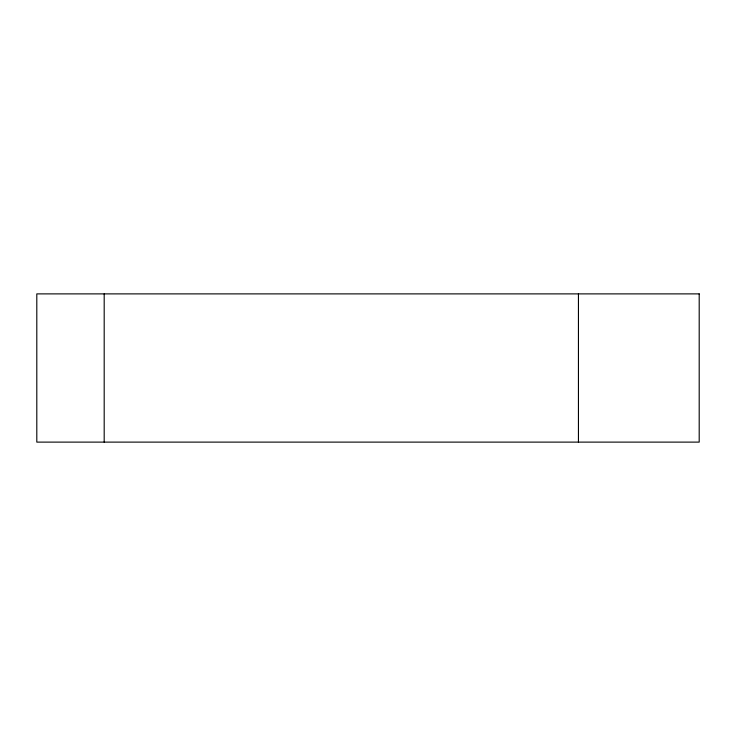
<?xml version="1.0" encoding="UTF-8"?>
<svg xmlns="http://www.w3.org/2000/svg" width="736" height="736" viewBox="0 0 736 736"><rect width="100%" height="100%" fill="white"/><g stroke="black" fill="none" stroke-linecap="round" stroke-linejoin="round"><path stroke-width="1.1" d="M578.441 293.885L578.441 442.115M104.19 293.885L104.19 442.115M699.2 293.885L36.8 293.885L36.8 442.115L699.2 442.115L699.2 293.885"/></g></svg>
